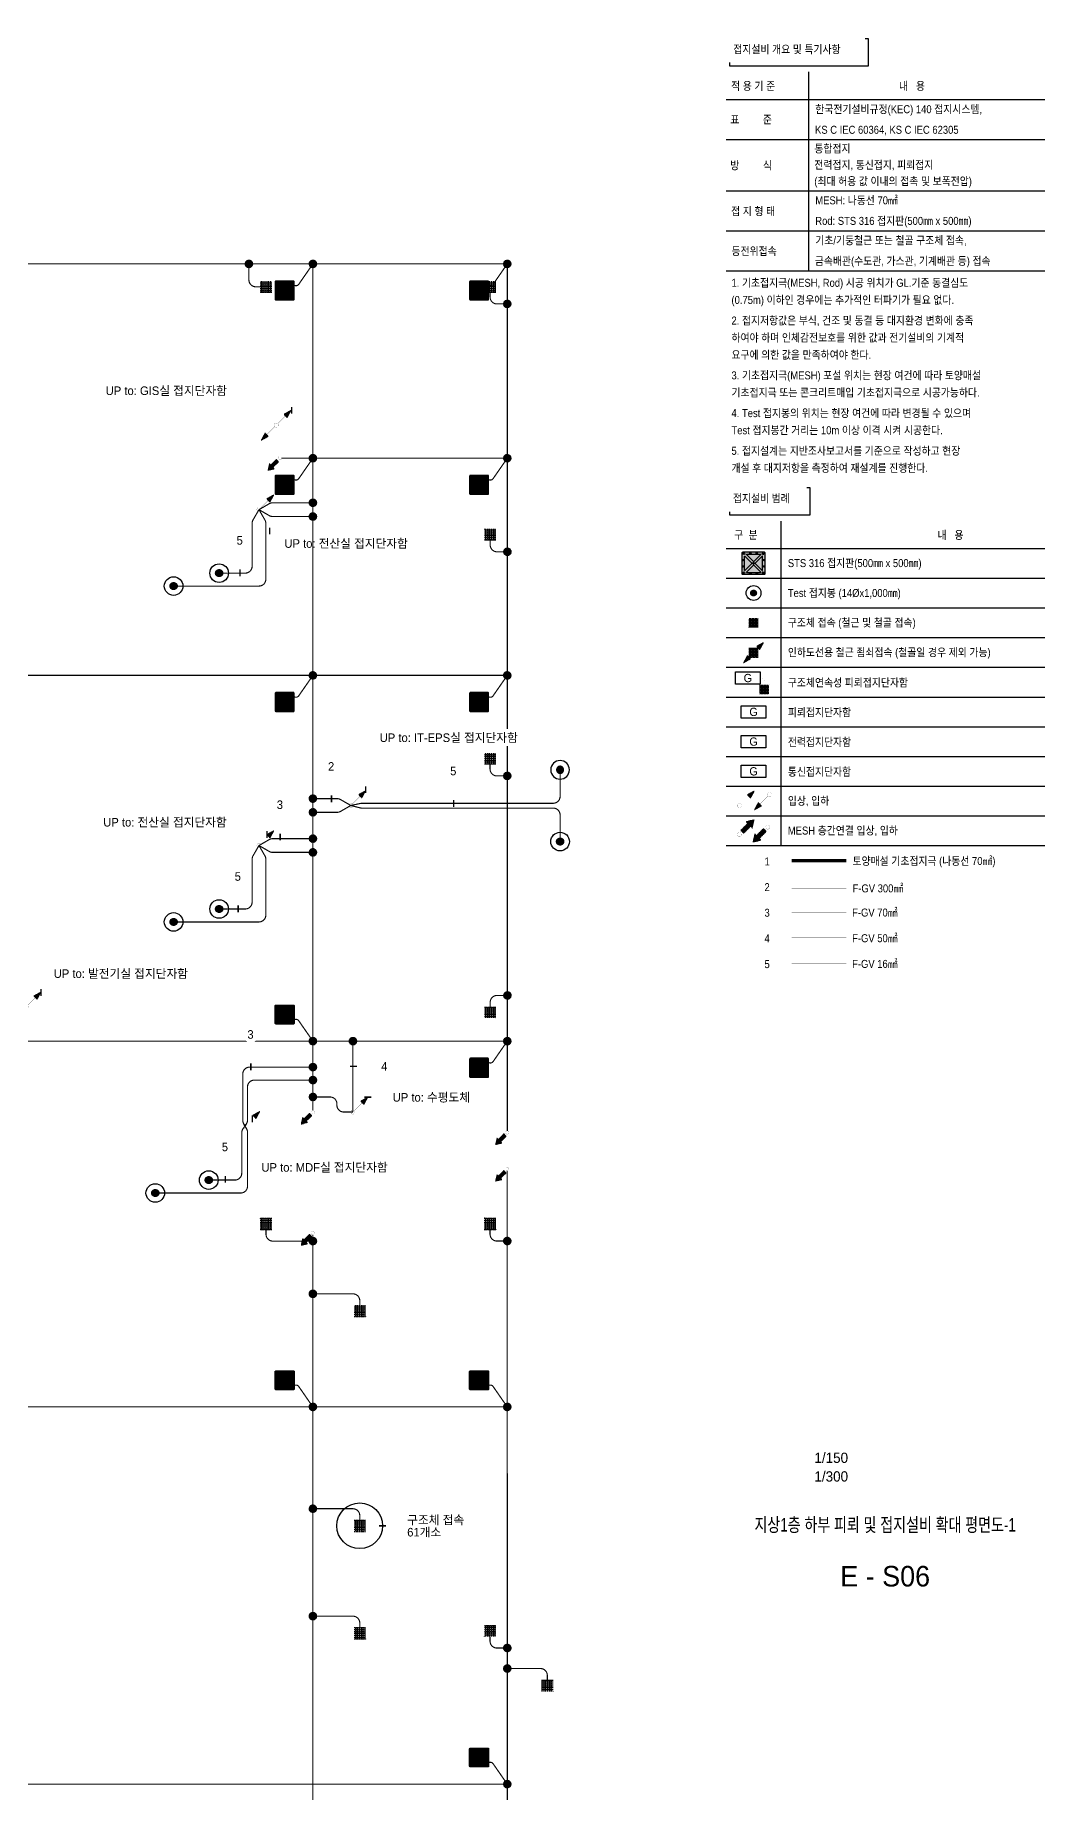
# Model space of a CAD drawing. Header units: millimetres. Extents: x 84495 to 502050, y -708375 to 1238700.
# Drawn here: x 331762 to 375900, y -527075 to -449850 of the extents above; entities that cross this region are included whole.
import ezdxf
from ezdxf.enums import TextEntityAlignment as Align

# ---------------------------------------------------------------- set-up
doc = ezdxf.new("R2010")
doc.units = ezdxf.units.MM
doc.header["$LTSCALE"] = 150
doc.set_wipeout_variables(frame=1)
for name, pattern in [('AM_ISO09W050', [22.5, 12, -1.5, 3, -1.5, 3, -1.5]), ('C2', [18.5, 13.5, -2, 1, -2]), ('HID', [2.3, 1.5, -0.8])]:
    doc.linetypes.add(name, pattern=pattern)
doc.layers.get('0').update_dxf_attribs({"lineweight": 0})
for name, color, linetype in [('------99 Grounding and Lightning', 3, 'Continuous'), ('------99 Grounding_Grounding Terminal Board_E', 3, 'Continuous'), ('------99 Grounding_Grounding Terminal Board_T', 2, 'Continuous'), ('------99 Grounding_Mesh', 6, 'Continuous'), ('-----09 E-WIRE-GV', 2, 'Continuous'), ('-----20 General Symbol', 3, 'Continuous'), ('-----29 Cable Schedule', 1, 'Continuous'), ('-----29 Indicator', 1, 'Continuous'), ('-----30 Text', 2, 'Continuous'), ('-----41 Drawing Title', 2, 'Continuous'), ('-----42 Drawing Number', 2, 'Continuous'), ('-----43 Drawing Scale', 3, 'Continuous')]:
    doc.layers.add(name, color=color, linetype=linetype)
doc.styles.add('ELEC', font='')
doc.styles.get('ELEC').set_extended_font_data('Dotum')
pattern_1 = [(180, (845852.563, 610254.6404), (-1e-14, -6.25), [])]

# ---------------------------------------------------------------- blocks, each defined once
blk = doc.blocks.new('STS 316 접지판')
blk.add_wipeout([(-254, -276), (-270, -270), (-276, -254), (-276, 254), (-270, 270), (-254, 276), (254, 276), (270, 270), (276, 254), (276, -254), (270, -270), (254, -276)])
h = blk.add_hatch(color=256)
h.dxf.hatch_style = 1
h.set_gradient(color1=(132, 132, 132), color2=(214, 214, 214), tint=1, name='SPHERICAL')
edge = h.paths.add_edge_path()
edge.add_line((-254, 276), (254, 276))
edge.add_arc((254, 254), 22.1, 0, 90, ccw=False)
edge.add_line((276, 254), (276, -254))
edge.add_arc((254, -254), 22.1, 270, 360, ccw=False)
edge.add_line((254, -276), (-254, -276))
edge.add_arc((-254, -254), 22.1, 180, 270, ccw=False)
edge.add_line((-276, -254), (-276, 254))
edge.add_arc((-254, 254), 22.1, 90, 180, ccw=False)
h.paths.add_polyline_path([(-169, 221), (169, 221, -0.668179), (173, 212), (-165, 212, -1.496606)], flags=16)
h.paths.add_polyline_path([(221, 169), (221, -169, -0.668179), (212, -173), (212, 165, -1.496606)], flags=16)
h.paths.add_polyline_path([(-173, -212), (165, -212, -1.496606), (169, -221), (-169, -221, -0.668179)], flags=16)
h.paths.add_polyline_path([(-221, 169, 0.022626), (-52, 0, 1.473564), (-43, 4, 0.045564)], flags=16)
h = blk.add_hatch(color=256)
h.set_gradient(color1=(255, 255, 255), tint=1, name='SPHERICAL')
edge = h.paths.add_edge_path()
edge.add_arc((-232, 232), 22.1, 0, 360)
edge = h.paths.add_edge_path()
edge.add_arc((-78, 249), 16.6, 0, 360)
edge = h.paths.add_edge_path()
edge.add_arc((78, 249), 16.6, 0, 360)
edge = h.paths.add_edge_path()
edge.add_arc((232, 232), 22.1, 0, 360)
edge = h.paths.add_edge_path()
edge.add_arc((249, -77), 16.6, 0, 360)
edge = h.paths.add_edge_path()
edge.add_arc((249, 77), 16.6, 0, 360)
edge = h.paths.add_edge_path()
edge.add_arc((-78, -249), 16.6, 0, 360)
edge = h.paths.add_edge_path()
edge.add_arc((78, -249), 16.6, 0, 360)
edge = h.paths.add_edge_path()
edge.add_arc((232, -232), 22.1, 0, 360)
edge = h.paths.add_edge_path()
edge.add_arc((-232, -232), 22.1, 0, 360)
edge = h.paths.add_edge_path()
edge.add_arc((-249, -77), 16.6, 0, 360)
edge = h.paths.add_edge_path()
edge.add_arc((-249, 77), 16.6, 0, 360)
edge = h.paths.add_edge_path()
edge.add_arc((0, 0), 22.1, 0, 360)
h = blk.add_hatch(color=256)
h.set_gradient(color1=(255, 255, 255), tint=1, name='SPHERICAL')
edge = h.paths.add_edge_path()
edge.add_arc((-249, -77), 16.6, 0, 360)
edge = h.paths.add_edge_path()
edge.add_arc((-249, 77), 16.6, 0, 360)
edge = h.paths.add_edge_path()
edge.add_arc((-232, 232), 22.1, 0, 360)
edge = h.paths.add_edge_path()
edge.add_arc((-78, 249), 16.6, 0, 360)
edge = h.paths.add_edge_path()
edge.add_arc((78, 249), 16.6, 0, 360)
edge = h.paths.add_edge_path()
edge.add_arc((0, 0), 22.1, 0, 360)
edge = h.paths.add_edge_path()
edge.add_arc((232, 232), 22.1, 0, 360)
h = blk.add_hatch(color=256)
h.set_gradient(color1=(132, 132, 132), one_color=1, tint=1, name='SPHERICAL')
edge = h.paths.add_edge_path()
edge.add_arc((0, 0), 22.1, 0, 360)
for points in [[(-254, 276), (254, 276, -0.414214), (276, 254), (276, -254, -0.414214), (254, -276), (-254, -276, -0.414214), (-276, -254), (-276, 254, -0.414214), (-254, 276, 0.033225)], [(-221, -169), (-221, 169, -0.668179), (-212, 173), (-43, 4, -0.414214), (-43, -4), (-212, -173, -0.668179), (-221, -169, -0.016281)], [(-169, 221), (169, 221, -0.668179), (173, 212), (4, 43, -0.414214), (-4, 43), (-173, 212, -0.668179), (-169, 221, -0.016281)], [(221, -169), (221, 169, 0.668179), (212, 173), (43, 4, 0.414214), (43, -4), (212, -173, 0.668179), (221, -169, 0.016281)], [(-169, -221), (169, -221, 0.668179), (173, -212), (4, -43, 0.414214), (-4, -43), (-173, -212, 0.668179), (-169, -221, 0.016281)]]:
    blk.add_lwpolyline(points, format="xyb")
for centre, radius in [((-249, 77), 16.6), ((-232, 232), 22.1), ((-78, 249), 16.6), ((0, 0), 22.1), ((78, 249), 16.6), ((232, 232), 22.1), ((249, 77), 16.6), ((-249, -77), 16.6), ((-232, -232), 22.1), ((-78, -249), 16.6), ((78, -249), 16.6), ((232, -232), 22.1), ((249, -77), 16.6)]:
    blk.add_circle(centre, radius)
blk = doc.blocks.new('구조체접속')
h = blk.add_hatch()
h.set_pattern_fill('ANGLE', color=1, scale=200)
h.set_pattern_definition([(0, (0, 0), (0, 55), [40, -15]), (90, (0, 0), (-55, 3e-15), [40, -15])])
h.paths.add_polyline_path([(168, 168), (-168, 168), (-168, -168), (168, -168)])
at = {"color": 1}
for p, q in [((166, 168), (168, 166)), ((-168, -166), (-166, -168))]:
    blk.add_line(p, q, dxfattribs=at)
at = {"color": 1, "const_width": 2}
blk.add_lwpolyline([(168, 168), (-168, 168), (-168, -168), (168, -168)], close=True, dxfattribs=at)
blk = doc.blocks.new("'인하도선용 수직철근 또는 철골")
h = blk.add_hatch()
h.set_pattern_fill('ANSI31', color=256, scale=50, angle=135)
h.set_pattern_definition(pattern_1)
h.paths.add_polyline_path([(291, 293), (180, 89), (88, 181)])
h = blk.add_hatch()
h.set_pattern_fill('ANSI31', color=256, scale=50, angle=135)
h.set_pattern_definition(pattern_1)
h.paths.add_polyline_path([(-291, -293), (-180, -89), (-88, -181)])
at = {"const_width": 3.93}
for points in [[(293, 293), (181, 88), (88, 181), (293, 293)], [(-293, -293), (-181, -88), (-88, -181), (-293, -293)]]:
    blk.add_lwpolyline(points, dxfattribs=at)
at = {"xscale": 0.8, "yscale": 0.8, "zscale": 0.8}
blk.add_blockref('구조체접속', (0, 0), dxfattribs=at)
blk = doc.blocks.new('입상입하1')
h = blk.add_hatch()
h.set_pattern_fill('ANSI31', color=256, scale=50, angle=135)
h.set_pattern_definition([(180, (845993.8846, 610394.13), (-1e-14, -6.25), [])])
h.paths.add_polyline_path([(432, 432), (321, 228), (229, 321)])
at = {"const_width": 3.93}
blk.add_lwpolyline([(0, 61, -1), (0, -61, -1), (0, 61)], format="xyb", dxfattribs=at)
for points in [[(43, 43), (275, 275)], [(434, 433), (322, 227), (229, 321), (434, 433)]]:
    blk.add_lwpolyline(points, dxfattribs=at)
blk = doc.blocks.new('입상입하2')
h = blk.add_hatch()
h.set_pattern_fill('ANSI31', color=256, scale=100, angle=135)
h.set_pattern_definition([(180, (0, 0), (-2e-14, -12.5), [])])
h.paths.add_polyline_path([(326, 242), (377, 192), (433, 433), (192, 377), (242, 326), (39, 124), (124, 39)])
at = {"const_width": 3.93}
blk.add_lwpolyline([(0, 61, -1), (0, -61, -1), (0, 61)], format="xyb", dxfattribs=at)
blk.add_lwpolyline([(377, 192), (326, 242), (124, 39), (39, 124), (242, 326), (192, 377), (433, 433)], close=True, dxfattribs=at)
blk = doc.blocks.new('A$Cbdca0f5f')
at = {"color": 0}
blk.add_lwpolyline([(-360, -360), (-360, 0), (360, 0), (360, -360)], close=True, dxfattribs=at)
at = {"color": 0, "style": 'ELEC'}
blk.add_text('G', height=240, dxfattribs=at).set_placement((0, -180), align=Align.MIDDLE)
blk = doc.blocks.new('구조체연속성 TEST 단자함')
at = {"const_width": 2}
blk.add_lwpolyline([(491, -200), (491, -100, 0.414214), (391, 0), (360, 0)], format="xyb", dxfattribs=at)
at = {"layer": '------99 Grounding_Grounding Terminal Board_E'}
blk.add_blockref('A$Cbdca0f5f', (0, 180), dxfattribs=at)
at = {"xscale": 0.8, "yscale": 0.8, "zscale": 0.8}
blk.add_blockref('구조체접속', (491, -334), dxfattribs=at)
blk = doc.blocks.new('접지봉')
at = {"linetype": 'HID', "ltscale": 200}
h = blk.add_hatch(color=256, dxfattribs=at)
h.dxf.hatch_style = 1
edge = h.paths.add_edge_path()
edge.add_arc((0, 0), 102, 0, 360)
blk.add_circle((0, 0), 271)
blk.add_circle((0, 0), 102, dxfattribs=at)
blk = doc.blocks.new('A13')
blk.add_lwpolyline([(-300, 0), (-300, 300), (300, 300), (300, 0)], close=True)
at = {"style": 'ELEC'}
blk.add_text('G', height=200, dxfattribs=at).set_placement((0, 150), align=Align.MIDDLE)
blk = doc.blocks.new('A$C8673a4d5')
blk.add_wipeout([(-32961, -47990), (-32961, -50363), (-32661, -50363), (-32661, -50663), (-25624, -50663), (-25624, -48290), (-25924, -48290), (-25924, -47990)]).dxf.layer = '-----29 Cable Schedule'
blk.add_wipeout([(-32961, -51192), (-5100, -51192), (-5100, -91305), (-32961, -91305)]).dxf.layer = '-----29 Cable Schedule'
at = {"layer": '-----29 Cable Schedule'}
blk.add_lwpolyline([(-32661, -50363), (-32661, -50663), (-25624, -50663), (-25624, -48290), (-25924, -48290)], dxfattribs=at)
for points in [[(-32961, -47990), (-25924, -47990), (-25924, -50363), (-32961, -50363)], [(-32961, -51193), (-5100, -51193), (-5100, -91306), (-32961, -91306)]]:
    blk.add_wipeout(points).dxf.layer = '-----29 Cable Schedule'
at = {"layer": '-----09 E-WIRE-GV', "color": 6, "linetype": 'AM_ISO09W050', "ltscale": 0.5, "const_width": 300}
blk.add_lwpolyline([(-27238, -80908), (-22438, -80908)], dxfattribs=at)
at = {"layer": '-----09 E-WIRE-GV', "color": 1, "linetype": 'C2', "ltscale": 0.5, "const_width": 30}
blk.add_lwpolyline([(-27238, -83304), (-22438, -83304)], dxfattribs=at)
at = {"layer": '-----09 E-WIRE-GV', "color": 3, "linetype": 'C2', "ltscale": 0.5, "const_width": 30}
blk.add_lwpolyline([(-27238, -85417), (-22438, -85417)], dxfattribs=at)
at = {"layer": '-----09 E-WIRE-GV', "color": 4, "linetype": 'C2', "ltscale": 0.5, "const_width": 30}
blk.add_lwpolyline([(-27238, -87664), (-22438, -87664)], dxfattribs=at)
at = {"layer": '-----09 E-WIRE-GV', "color": 2, "linetype": 'C2', "ltscale": 0.5, "const_width": 30}
blk.add_lwpolyline([(-27238, -89912), (-22438, -89912)], dxfattribs=at)
at = {"layer": '-----29 Cable Schedule'}
blk.add_line((-28161, -51193), (-28161, -79593), dxfattribs=at)
for points in [[(-32961, -53593), (-5100, -53593)], [(-32961, -56193), (-5100, -56193)], [(-32961, -58793), (-5100, -58793)], [(-32961, -61393), (-5100, -61393)], [(-32961, -63993), (-5100, -63993)], [(-32961, -66593), (-5100, -66593)], [(-32961, -69193), (-5100, -69193)], [(-32961, -71793), (-5100, -71793)], [(-32961, -74393), (-5100, -74393)], [(-32961, -76993), (-5100, -76993)], [(-32961, -79593), (-5100, -79593)]]:
    blk.add_lwpolyline(points, dxfattribs=at)
at = {"layer": '------99 Grounding and Lightning'}
for name, p, xscale, yscale, zscale in [('접지봉', (-30561, -57493), 2.4, 2.4, 2.4), ('구조체접속', (-30561, -60093), 2.4, 2.4, 2.4), ("'인하도선용 수직철근 또는 철골", (-30561, -62693), 3, 3, 3), ('구조체연속성 TEST 단자함', (-31062, -64931), 3, 3, 3)]:
    blk.add_blockref(name, p, dxfattribs=dict(at, xscale=xscale, yscale=yscale, zscale=zscale))
at = {"layer": '------99 Grounding_Grounding Terminal Board_E', "xscale": 3, "yscale": 3, "zscale": 3}
for p in [(-30561, -67353), (-30561, -69953)]:
    blk.add_blockref('A$Cbdca0f5f', p, dxfattribs=at)
at = {"layer": '------99 Grounding_Grounding Terminal Board_T', "xscale": 3.6, "yscale": 3.6, "zscale": 3.6}
blk.add_blockref('A13', (-30561, -73633), dxfattribs=at)
at = {"layer": '-----20 General Symbol', "xscale": 3, "yscale": 3, "zscale": 3}
for name, p in [('입상입하1', (-31786, -76095)), ('입상입하2', (-31798, -78616))]:
    blk.add_blockref(name, p, dxfattribs=at)
at = {"layer": '-----20 General Symbol', "xscale": 3, "yscale": 3, "zscale": 3, "rotation": 179.9999999997969}
for name, p in [('입상입하1', (-29184, -75140)), ('입상입하2', (-29324, -77969))]:
    blk.add_blockref(name, p, dxfattribs=at)
at = {"layer": '-----30 Text', "style": 'ELEC', "width": 0.9}
for s, p in [('접지설비 범례', (-32369, -49206)), ('구  분', (-32253, -52408)), ('내   용', (-14473, -52422)), ('STS 316 접지판(500㎜ x 500㎜)', (-27561, -54875)), ('Test 접지봉 (14Øx1,000㎜)', (-27561, -57493)), ('구조체 접속 (철근 및 철골 접속)', (-27561, -60083)), ('인하도선용 철근 죔쇠접속 (철골일 경우 제외 가능)', (-27561, -62683)), ('구조체연속성 피뢰접지단자함', (-27561, -65331)), ('피뢰접지단자함', (-27561, -67931)), ('전력접지단자함', (-27561, -70531)), ('통신접지단자함', (-27561, -73131)), ('입상, 입하', (-27561, -75675)), ('MESH 층간연결 입상, 입하', (-27561, -78275)), ('토양매설 기초접지극 (나동선 70㎟)', (-21904, -80938)), ('F-GV 300㎟ ', (-21904, -83333)), ('F-GV 70㎟', (-21940, -85447)), ('F-GV 50㎟', (-21940, -87694)), ('F-GV 16㎟', (-21940, -89941))]:
    blk.add_text(s, height=700, dxfattribs=at).set_placement(p, align=Align.MIDDLE_LEFT)
for points, layer in [([(-32961, -11903), (-5100, -11903), (-5100, -47690), (-32961, -47690)], '-----29 Cable Schedule'), ([(-30090, -83689), (-30090, -82716), (-29247, -82229), (-28404, -82716), (-28404, -83689), (-29247, -84176)], '-----29 Indicator'), ([(-30090, -90431), (-30090, -89457), (-29247, -88970), (-28404, -89457), (-28404, -90431), (-29247, -90917)], '-----29 Indicator')]:
    blk.add_wipeout(points).dxf.layer = layer
at = {"layer": '------99 Grounding_Mesh', "xscale": 3.6, "yscale": 3.6, "zscale": 3.6}
blk.add_blockref('STS 316 접지판', (-30561, -54893), dxfattribs=at)
at = {"layer": '-----30 Text', "style": 'ELEC', "width": 0.9}
for s, p in [('2', (-29603, -83226)), ('5', (-29603, -89960))]:
    blk.add_text(s, height=700, dxfattribs=at).set_placement(p, align=Align.MIDDLE_LEFT)
for points, layer in [([(-32961, -11903), (-5100, -11903), (-5100, -47690), (-32961, -47690)], '-----29 Cable Schedule'), ([(-30090, -81442), (-30090, -80468), (-29247, -79982), (-28404, -80468), (-28404, -81442), (-29247, -81929)], '-----29 Indicator'), ([(-30090, -88183), (-30090, -87210), (-29247, -86723), (-28404, -87210), (-28404, -88183), (-29247, -88670)], '-----29 Indicator')]:
    blk.add_wipeout(points).dxf.layer = layer
at = {"layer": '-----29 Cable Schedule'}
for points in [[(-32961, -14303), (-5100, -14303)], [(-32961, -17803), (-5100, -17803)], [(-32961, -22303), (-5100, -22303)], [(-32961, -25803), (-5100, -25803)], [(-32961, -29303), (-5100, -29303)]]:
    blk.add_lwpolyline(points, dxfattribs=at)
at = {"layer": '-----30 Text', "style": 'ELEC', "width": 0.9}
for s, p in [('적 용 기 준', (-32525, -13133)), ('내   용', (-17834, -13133)), ('한국전기설비규정(KEC) 140 접지시스템,', (-25161, -15165)), ('표         준', (-32594, -16073)), ('KS C IEC 60364, KS C IEC 62305', (-25182, -16965)), ('통합접지', (-25245, -18609)), ('방         식', (-32594, -20083)), ('전력접지, 통신접지, 피뢰접지 ', (-25245, -20036)), ('(최대 허용 값 이내의 접촉 및 보폭전압)', (-25245, -21462)), ('MESH: 나동선 70㎟', (-25161, -23136)), ('접 지 형 태', (-32525, -24091)), ('Rod: STS 316 접지판(500㎜ x 500㎜)', (-25161, -24936)), ('기초/기둥철근 또는 철골 구조체 접속,', (-25161, -26644)), ('등전위접속', (-32491, -27583)), ('금속배관(수도관, 가스관, 기계배관 등) 접속', (-25197, -28444)), ('1. 기초접지극(MESH, Rod) 시공 위치가 GL.기준 동결심도', (-32491, -30353)), ('(0.75m) 이하인 경우에는 추가적인 터파기가 필요 없다.', (-32491, -31853)), ('2. 접지저항값은 부식, 건조 및 동결 등 대지환경 변화에 충족', (-32491, -33653)), ('하여야 하며 인체감전보호를 위한 값과 전기설비의 기계적 ', (-32491, -35153)), ('요구에 의한 값을 만족하여야 한다.', (-32491, -36653)), ('3. 기초접지극(MESH) 포설 위치는 현장 여건에 따라 토양매설', (-32491, -38453)), ('기초접지극 또는 콘크리트매입 기초접지극으로 시공가능하다.', (-32491, -39953)), ('4. Test 접지봉의 위치는 현장 여건에 따라 변경될 수 있으며', (-32491, -41753)), ('Test 접지봉간 거리는 10m 이상 이격 시켜 시공한다.', (-32491, -43253)), ('5. 접지설계는 지반조사보고서를 기준으로 작성하고 현장 ', (-32491, -45053)), ('개설 후 대지저항을 측정하여 재설계를 진행한다.', (-32491, -46553)), ('1', (-29603, -80979)), ('4', (-29603, -87713))]:
    blk.add_text(s, height=700, dxfattribs=at).set_placement(p, align=Align.MIDDLE_LEFT)
for points, layer in [([(-32961, -8700), (-32961, -11074), (-32661, -11074), (-32661, -11374), (-20506, -11374), (-20506, -9000), (-20806, -9000), (-20806, -8700)], '-----29 Cable Schedule'), ([(-30090, -85936), (-30090, -84963), (-29247, -84476), (-28404, -84963), (-28404, -85936), (-29247, -86423)], '-----29 Indicator')]:
    blk.add_wipeout(points).dxf.layer = layer
at = {"layer": '-----29 Cable Schedule'}
for points in [[(-32661, -11074), (-32661, -11374), (-20506, -11374), (-20506, -9000), (-20806, -9000)], [(-25761, -11903), (-25761, -29303)]]:
    blk.add_lwpolyline(points, dxfattribs=at)
at = {"layer": '-----30 Text', "style": 'ELEC', "width": 0.9}
blk.add_text('3', height=700, dxfattribs=at).set_placement((-29603, -85465), align=Align.MIDDLE_LEFT)
blk.add_wipeout([(-32961, -8700), (-20806, -8700), (-20806, -11074), (-32961, -11074)]).dxf.layer = '-----29 Cable Schedule'
blk.add_text('접지설비 개요 및 특기사항', height=700, dxfattribs=at).set_placement((-32331, -9925), align=Align.MIDDLE_LEFT)
blk = doc.blocks.new('접속점 (본딩)')
h = blk.add_hatch(color=256)
h.dxf.hatch_style = 1
h.paths.add_polyline_path([(125, 0, 1), (-125, 0, 1)])
at = {"const_width": 2}
for points in [[(125, 0, 1), (-125, 0)], [(125, 0, -1), (-125, 0)]]:
    blk.add_lwpolyline(points, format="xyb", dxfattribs=at)
blk = doc.blocks.new('A$Ccb354d3c')
at = {"layer": '------99 Grounding_Mesh', "xscale": 1.5, "yscale": 1.5, "zscale": 1.5}
for name, p in [('접속점 (본딩)', (0, 0)), ('STS 316 접지판', (1232, -1164))]:
    blk.add_blockref(name, p, dxfattribs=at)
at = {"layer": '------99 Grounding_Mesh', "linetype": 'AM_ISO09W050', "ltscale": 0.12, "const_width": 50}
blk.add_lwpolyline([(619, -893), (0, 0)], dxfattribs=at)
blk.add_lwpolyline([(619, -893, 0.714131), (884, -816)], format="xyb", dxfattribs=at)

msp = doc.modelspace()

# ---------------------------------------------------------------- linework, layer by layer
at = {"layer": '------99 Grounding_Mesh', "linetype": 'AM_ISO09W050', "const_width": 50, "elevation": 0}
for points in [[(275624, -459850), (352400, -459850)], [(352400, -459850), (352401, -497776)], [(342524, -468350), (352400, -468350)], [(266400, -477850), (352400, -477850)], [(273524, -493850), (352400, -493850)], [(352399, -499524), (352400, -527050)], [(343900, -502324), (343900, -527050)], [(266400, -509850), (352400, -509850)]]:
    msp.add_lwpolyline(points, dxfattribs=at)
at = {"layer": '------99 Grounding_Mesh', "linetype": 'AM_ISO09W050', "const_width": 50}
msp.add_lwpolyline([(286624, -526350), (352400, -526350)], dxfattribs=at)
at = {"layer": '-----09 E-WIRE-GV', "color": 4, "linetype": 'C2', "ltscale": 0.1, "const_width": 50, "elevation": 0}
for points in [[(341597, -460851), (341402, -460851, -0.414214), (341102, -460551), (341102, -459850)], [(351653, -471949), (351653, -472144, 0.414214), (351953, -472444), (352406, -472444)], [(351647, -481752), (351647, -481947, 0.414214), (351947, -482247), (352400, -482247)], [(351653, -492345), (351653, -492150, -0.414214), (351953, -491850), (352406, -491850)], [(341850, -502102), (341850, -502297, 0.414214), (342150, -502597), (343900, -502597)], [(351647, -502099), (351647, -502294, 0.414214), (351947, -502594), (352400, -502594)], [(345950, -505398), (345950, -505203, 0.414214), (345650, -504903), (343900, -504903)], [(345950, -519498), (345950, -519303, 0.414214), (345650, -519003), (343900, -519003)], [(351647, -519902), (351647, -520097, 0.414214), (351947, -520397), (352400, -520397)], [(354150, -521788), (354150, -521593, 0.414214), (353850, -521293), (352400, -521293)]]:
    msp.add_lwpolyline(points, format="xyb", dxfattribs=at)
at = {"layer": '-----09 E-WIRE-GV', "color": 3, "linetype": 'C2', "ltscale": 0.3, "const_width": 50, "elevation": 0}
for points in [[(341542, -470600), (341992, -470340, -0.131652), (342142, -470300), (343900, -470300)], [(341542, -470600), (341992, -470860, 0.131652), (342142, -470900), (343900, -470900)], [(341542, -485292), (341992, -485032, -0.131652), (342142, -484992), (343900, -484992)], [(341542, -485292), (341992, -485552, 0.131652), (342142, -485592), (344000, -485592)], [(340931, -497570), (340870, -497457, -0.12414), (340834, -497314), (340834, -495286, -0.414214), (341134, -494986), (343900, -494986)], [(340931, -497570), (340997, -497462, 0.137956), (341041, -497306), (341041, -495853, -0.414214), (341341, -495553), (343900, -495553)]]:
    msp.add_lwpolyline(points, format="xyb", dxfattribs=at)
at = {"layer": '-----09 E-WIRE-GV', "color": 2, "linetype": 'C2', "ltscale": 0.3, "const_width": 50, "elevation": 0}
for points in [[(341542, -470600), (341802, -471050, -0.131652), (341842, -471200), (341842, -473643, -0.414214), (341542, -473943), (337809, -473943)], [(341542, -470600), (341282, -471050, 0.131652), (341242, -471200), (341242, -473076, -0.414214), (340942, -473376), (339800, -473376)], [(345558, -483541), (345979, -483451, -0.052612), (346042, -483444), (354410, -483444, 0.414214), (354710, -483144), (354710, -481980)], [(354710, -485119), (354710, -483955, 0.414214), (354410, -483655), (346047, -483655, -0.062093), (345974, -483646), (345558, -483541)], [(341542, -485292), (341802, -485742, -0.131652), (341842, -485892), (341842, -488335, -0.414214), (341542, -488635), (337809, -488635)], [(341542, -485292), (341282, -485742, 0.131652), (341242, -485892), (341242, -487768, -0.414214), (340942, -488068), (339800, -488068)], [(340931, -497570), (340997, -497678, -0.13825), (341042, -497835), (341042, -500193, -0.414214), (340742, -500493), (337008, -500493)], [(340931, -497570), (340854, -497668, 0.168694), (340789, -497854), (340789, -499626, -0.414214), (340489, -499926), (339347, -499926)]]:
    msp.add_lwpolyline(points, format="xyb", dxfattribs=at)
at = {"layer": '-----09 E-WIRE-GV', "color": 1, "linetype": 'C2', "ltscale": 0.3, "const_width": 50, "elevation": 0}
for points in [[(345558, -483541), (345108, -483281, 0.131652), (344958, -483240), (343808, -483240)], [(345558, -483541), (345108, -483800, -0.131652), (344958, -483840), (343808, -483840)]]:
    msp.add_lwpolyline(points, format="xyb", dxfattribs=at)
at = {"layer": '-----09 E-WIRE-GV', "color": 4, "linetype": 'C2', "ltscale": 0.3, "const_width": 50, "elevation": 0}
msp.add_lwpolyline([(345650, -496950), (345650, -493850)], dxfattribs=at)
msp.add_lwpolyline([(345650, -496950), (345250, -496950, -0.414214), (344950, -496650), (344950, -496592, 0.414214), (344650, -496292), (343900, -496292)], format="xyb", dxfattribs=at)
at = {"layer": '-----09 E-WIRE-GV', "color": 4, "linetype": 'C2', "ltscale": 0.1, "const_width": 50}
msp.add_lwpolyline([(345950, -514798), (345950, -514603, 0.414214), (345650, -514303), (343900, -514303)], format="xyb", dxfattribs=at)
at = {"layer": '-----29 Indicator', "elevation": 0}
for points in [[(340808, -465425, 0, 0, 0), (342969, -465425, 0, 0, 0), (342969, -466104, 64.2, 64.2, 0), (342969, -466405, 0, 0, 0)], [(332468, -490889, 0, 0, 0), (332009, -490889, 0, 0, 0), (332009, -491568, 64.2, 64.2, 0), (332009, -491868, 0, 0, 0)], [(346686, -494949, 0, 0, 0), (345823, -494949, 64.2, 64.2, 0), (345522, -494949, 0, 0, 0)]]:
    msp.add_lwpolyline(points, format="xyseb", dxfattribs=at)
at = {"layer": '-----29 Indicator'}
msp.add_circle((345948, -515050), 1000, dxfattribs=at)

# ---------------------------------------------------------------- block references
at = {"layer": '------99 Grounding and Lightning', "yscale": 1.5, "zscale": 1.5}
for name, p, xscale, rotation in [('접속점 (본딩)', (341102, -459850), -1.5, 180), ('접속점 (본딩)', (343900, -470300), 1.5, 89.99999999999999), ('접속점 (본딩)', (343900, -470900), 1.5, 89.99999999999999), ('구조체접속', (351653, -471697), 1.5, 269.9999999999999), ('접속점 (본딩)', (352406, -472444), 1.5, 90.00000000000001), ('접지봉', (339800, -473376), 1.5, 90.00000000000001), ('접지봉', (337809, -473943), 1.5, 90.00000000000001), ('구조체접속', (351650, -481500), 1.5, 269.9999999999999), ('접속점 (본딩)', (352400, -482247), 1.5, 90.00000000000001), ('접속점 (본딩)', (343900, -484992), -1.5, 180), ('접지봉', (354710, -485119), 1.5, 180), ('접속점 (본딩)', (343900, -485592), -1.5, 180), ('접지봉', (339800, -488068), 1.5, 90.00000000000001), ('접지봉', (337809, -488635), 1.5, 90.00000000000001), ('접속점 (본딩)', (352406, -491850), 1.5, 90.00000000000001), ('구조체접속', (351653, -492597), 1.5, 269.9999999999999), ('접속점 (본딩)', (345650, -493850), 1.5, 89.99999999999999), ('접속점 (본딩)', (343900, -494986), 1.5, 89.99999999999993), ('접속점 (본딩)', (343900, -495553), 1.5, 89.99999999999993), ('접속점 (본딩)', (343900, -496292), 1.5, 89.99999999999999), ('접지봉', (339347, -499926), 1.5, 90), ('접지봉', (337008, -500493), 1.5, 90), ('구조체접속', (341850, -501850), 1.5, 269.9999999999999), ('구조체접속', (351647, -501847), 1.5, 269.9999999999999), ('접속점 (본딩)', (352400, -502594), 1.5, 90.00000000000001), ('접속점 (본딩)', (343900, -504903), -1.5, 180), ('구조체접속', (345950, -505650), 1.5, 269.9999999999999), ('접속점 (본딩)', (343900, -514303), -1.5, 180), ('구조체접속', (345950, -515050), 1.5, 269.9999999999999), ('접속점 (본딩)', (343900, -519003), -1.5, 180), ('구조체접속', (345950, -519750), 1.5, 269.9999999999999), ('구조체접속', (351650, -519650), 1.5, 180), ('접속점 (본딩)', (352400, -520397), 1.5, 90.00000000000001), ('접속점 (본딩)', (352400, -521293), -1.5, 180), ('구조체접속', (354150, -522040), 1.5, 89.99999999999999)]:
    msp.add_blockref(name, p, dxfattribs=dict(at, xscale=xscale, rotation=rotation))
for name, p, xscale in [('접지봉', (354710, -481980), -1.5), ('접속점 (본딩)', (343900, -483240), 1.5), ('접속점 (본딩)', (343900, -483840), 1.5), ('접속점 (본딩)', (343900, -502597), -1.5)]:
    msp.add_blockref(name, p, dxfattribs=dict(at, xscale=xscale))
at = {"layer": '-----20 General Symbol', "xscale": 1.5, "yscale": 1.5, "zscale": 1.5}
for p in [(342292, -466904), (341542, -470600), (345558, -483541), (341542, -485292), (331358, -492350), (345650, -496950), (340931, -497570)]:
    msp.add_blockref('입상입하1', p, dxfattribs=at)
at = {"layer": '-----20 General Symbol', "rotation": 180}
for name, p, xscale, yscale, zscale in [('입상입하1', (342292, -466904), 1.5, 1.5, 1.5), ('입상입하2', (343900, -496950), 1.2, 1.2, 1.2), ('입상입하2', (352401, -497850), 1.2, 1.2, 1.2), ('입상입하2', (352399, -499450), 1.2, 1.2, 1.2), ('입상입하2', (343900, -502250), 1.2, 1.2, 1.2)]:
    msp.add_blockref(name, p, dxfattribs=dict(at, xscale=xscale, yscale=yscale, zscale=zscale))
at = {"layer": '-----29 Cable Schedule', "xscale": 0.5, "yscale": 0.5, "zscale": 0.5}
msp.add_blockref('A$C8673a4d5', (378450, -445500), dxfattribs=at)

# ---------------------------------------------------------------- texts
at = {"layer": '-----41 Drawing Title', "style": 'ELEC', "width": 0.75}
msp.add_text('지상1층 하부 피뢰 및 접지설비 확대 평면도-1', height=600, dxfattribs=at).set_placement((368925, -515005), align=Align.MIDDLE_CENTER)
at = {"layer": '-----42 Drawing Number', "style": 'ELEC'}
msp.add_text('E - S06', height=900, dxfattribs=at).set_placement((368925, -517255), align=Align.MIDDLE_CENTER)
at = {"layer": '-----43 Drawing Scale', "style": 'ELEC'}
for s, p in [('1/150', (365830, -512300)), ('1/300', (365830, -513115))]:
    msp.add_text(s, height=450, dxfattribs=at).set_placement(p)

# ---------------------------------------------------------------- wipeouts: each hides what was drawn before it
for points in [[(342495, -471699), (348866, -471699), (348866, -472449), (342495, -472449)], [(344361, -482033), (344361, -481627), (344712, -481424), (345064, -481627), (345064, -482033), (344712, -482236)], [(342120, -483706), (342120, -483300), (342471, -483097), (342823, -483300), (342823, -483706), (342471, -483909)], [(334574, -483892), (340945, -483892), (340945, -484642), (334574, -484642)], [(347267, -495926), (351266, -495926), (351266, -496676), (347267, -496676)], [(341531, -498991), (347890, -498991), (347890, -499741), (341531, -499741)], [(347962, -514483), (350874, -514483), (350874, -515617), (347962, -515617)]]:
    msp.add_wipeout(points).dxf.layer = '-----29 Indicator'

# ---------------------------------------------------------------- next in the draw order: linework, layer by layer
at = {"layer": '------99 Grounding_Mesh', "linetype": 'AM_ISO09W050', "const_width": 50, "elevation": 0}
msp.add_lwpolyline([(343900, -459850), (343900, -496876)], dxfattribs=at)
at = {"layer": '-----29 Indicator', "elevation": 0}
for points in [[(342495, -472074, 0, 0, 0), (342006, -472074, 0, 0, 0), (342006, -471681, 64.2, 64.2, 0), (342006, -471381, 0, 0, 0)], [(344712, -482236, 0, 0, 0), (344712, -483099, 64.2, 64.2, 0), (344712, -483399, 0, 0, 0)], [(342471, -483909, 0, 0, 0), (342471, -484772, 64.2, 64.2, 0), (342471, -485072, 0, 0, 0)], [(340945, -484267, 0, 0, 0), (341894, -484267, 0, 0, 0), (341894, -484659, 64.2, 64.2, 0), (341894, -484959, 0, 0, 0)], [(347267, -496301, 0, 0, 0), (346451, -496301, 64.2, 64.2, 0), (346151, -496301, 0, 0, 0)], [(341531, -499366, 0, 0, 0), (341250, -499366, 0, 0, 0), (341250, -497402, 64.2, 64.2, 0), (341250, -497101, 0, 0, 0)]]:
    msp.add_lwpolyline(points, format="xyseb", dxfattribs=at)
at = {"layer": '-----29 Indicator'}
msp.add_lwpolyline([(347962, -515050, 0, 0, 0), (347099, -515050, 64.2, 64.2, 0), (346798, -515050, 0, 0, 0)], format="xyseb", dxfattribs=at)

# ---------------------------------------------------------------- next in the draw order: block references
at = {"layer": '-----09 E-WIRE-GV', "xscale": -1}
for p in [(352400, -459850), (352400, -468350), (352400, -477850)]:
    msp.add_blockref('A$Ccb354d3c', p, dxfattribs=at)
at = {"layer": '-----09 E-WIRE-GV', "xscale": -1, "rotation": 359.9997280613941}
msp.add_blockref('A$Ccb354d3c', (352400, -493850), dxfattribs=at)
at = {"layer": '-----09 E-WIRE-GV', "rotation": 180}
for p in [(343900, -509850), (352400, -509850), (352400, -526350)]:
    msp.add_blockref('A$Ccb354d3c', p, dxfattribs=at)

# ---------------------------------------------------------------- next in the draw order: texts
at = {"layer": '-----30 Text', "style": 'ELEC'}
for s, p in [('UP to: 전산실 접지단자함', (342653, -472081)), ('2', (344561, -481833)), ('3', (342320, -483506)), ('UP to: 전산실 접지단자함', (334732, -484274)), ('UP to: 수평도체', (347390, -496308)), ('UP to: MDF실 접지단자함', (341649, -499373, 0)), ('구조체 접속 ', (348024, -514795, 0)), ('61개소', (348024, -515330, 0))]:
    msp.add_text(s, height=375, dxfattribs=at).set_placement(p, align=Align.MIDDLE_LEFT)

# ---------------------------------------------------------------- next in the draw order: wipeouts: each hides what was drawn before it
for points in [[(340808, -465050), (334613, -465050), (334613, -465800), (340808, -465800)], [(340364, -472144), (340364, -471738), (340715, -471535), (341067, -471738), (341067, -472144), (340715, -472347)], [(346698, -480194), (353698, -480194), (353698, -480944), (346698, -480944)], [(349702, -482233), (349702, -481828), (350054, -481625), (350405, -481828), (350405, -482233), (350054, -482436)], [(340281, -486846), (340281, -486440), (340632, -486237), (340984, -486440), (340984, -486846), (340632, -487049)], [(332468, -490514), (339242, -490514), (339242, -491264), (332468, -491264)], [(340835, -493756), (340835, -493351), (341187, -493148), (341538, -493351), (341538, -493756), (341187, -493959)], [(346686, -495152), (346686, -494746), (347037, -494543), (347388, -494746), (347388, -495152), (347037, -495355)], [(339717, -498676), (339717, -498270), (340068, -498068), (340420, -498270), (340420, -498676), (340068, -498879)]]:
    msp.add_wipeout(points).dxf.layer = '-----29 Indicator'

# ---------------------------------------------------------------- next in the draw order: linework, layer by layer
at = {"layer": '-----09 E-WIRE-GV', "color": 4, "linetype": 'C2', "ltscale": 0.1, "const_width": 50, "elevation": 0}
msp.add_lwpolyline([(351647, -461105), (351647, -461300, 0.414214), (351947, -461600), (352400, -461600)], format="xyb", dxfattribs=at)
at = {"layer": '-----29 Indicator', "elevation": 0}
for points in [[(340715, -472347, 0, 0, 0), (340715, -473210, 64.2, 64.2, 0), (340715, -473510, 0, 0, 0)], [(346698, -480569, 0, 0, 0), (346209, -480569, 0, 0, 0), (346209, -482698, 64.2, 64.2, 0), (346209, -482998, 0, 0, 0)], [(350054, -482436, 0, 0, 0), (350054, -483299, 64.2, 64.2, 0), (350054, -483600, 0, 0, 0)], [(340632, -487049, 0, 0, 0), (340632, -487912, 64.2, 64.2, 0), (340632, -488212, 0, 0, 0)], [(341187, -493959, 0, 0, 0), (341187, -494822, 64.2, 64.2, 0), (341187, -495123, 0, 0, 0)], [(340068, -498879, 0, 0, 0), (340068, -499742, 64.2, 64.2, 0), (340068, -500043, 0, 0, 0)]]:
    msp.add_lwpolyline(points, format="xyseb", dxfattribs=at)

# ---------------------------------------------------------------- next in the draw order: block references
at = {"layer": '------99 Grounding and Lightning', "xscale": 1.5, "yscale": 1.5, "zscale": 1.5}
for name, p, rotation in [('구조체접속', (351647, -460853), 269.9999999999999), ('접속점 (본딩)', (352400, -461600), 90.00000000000001)]:
    msp.add_blockref(name, p, dxfattribs=dict(at, rotation=rotation))
at = {"layer": '-----09 E-WIRE-GV', "xscale": -1}
for p in [(343900, -459850), (343900, -468350), (343900, -477850)]:
    msp.add_blockref('A$Ccb354d3c', p, dxfattribs=at)
at = {"layer": '-----09 E-WIRE-GV', "rotation": 180}
msp.add_blockref('A$Ccb354d3c', (343900, -493850), dxfattribs=at)

# ---------------------------------------------------------------- next in the draw order: texts
at = {"layer": '-----30 Text', "style": 'ELEC'}
for s, p in [('UP to: GIS실 접지단자함', (334838, -465398)), ('5', (340564, -471944)), ('UP to: IT-EPS실 접지단자함', (346821, -480576)), ('5', (349902, -482034)), ('5', (340481, -486646)), ('UP to: 발전기실 접지단자함', (332567, -490896)), ('3', (341036, -493557)), ('4', (346886, -494952)), ('5', (339917, -498476))]:
    msp.add_text(s, height=375, dxfattribs=at).set_placement(p, align=Align.MIDDLE_LEFT)

# ---------------------------------------------------------------- next in the draw order: block references
at = {"layer": '------99 Grounding and Lightning', "xscale": 1.5, "yscale": 1.5, "zscale": 1.5, "rotation": 269.9999999999999}
msp.add_blockref('구조체접속', (341850, -460850), dxfattribs=at)
at = {"layer": '-----20 General Symbol', "xscale": 1.2, "yscale": 1.2, "zscale": 1.2, "rotation": 180}
msp.add_blockref('입상입하2', (342450, -468350), dxfattribs=at)

doc.saveas('drawing.dxf')
